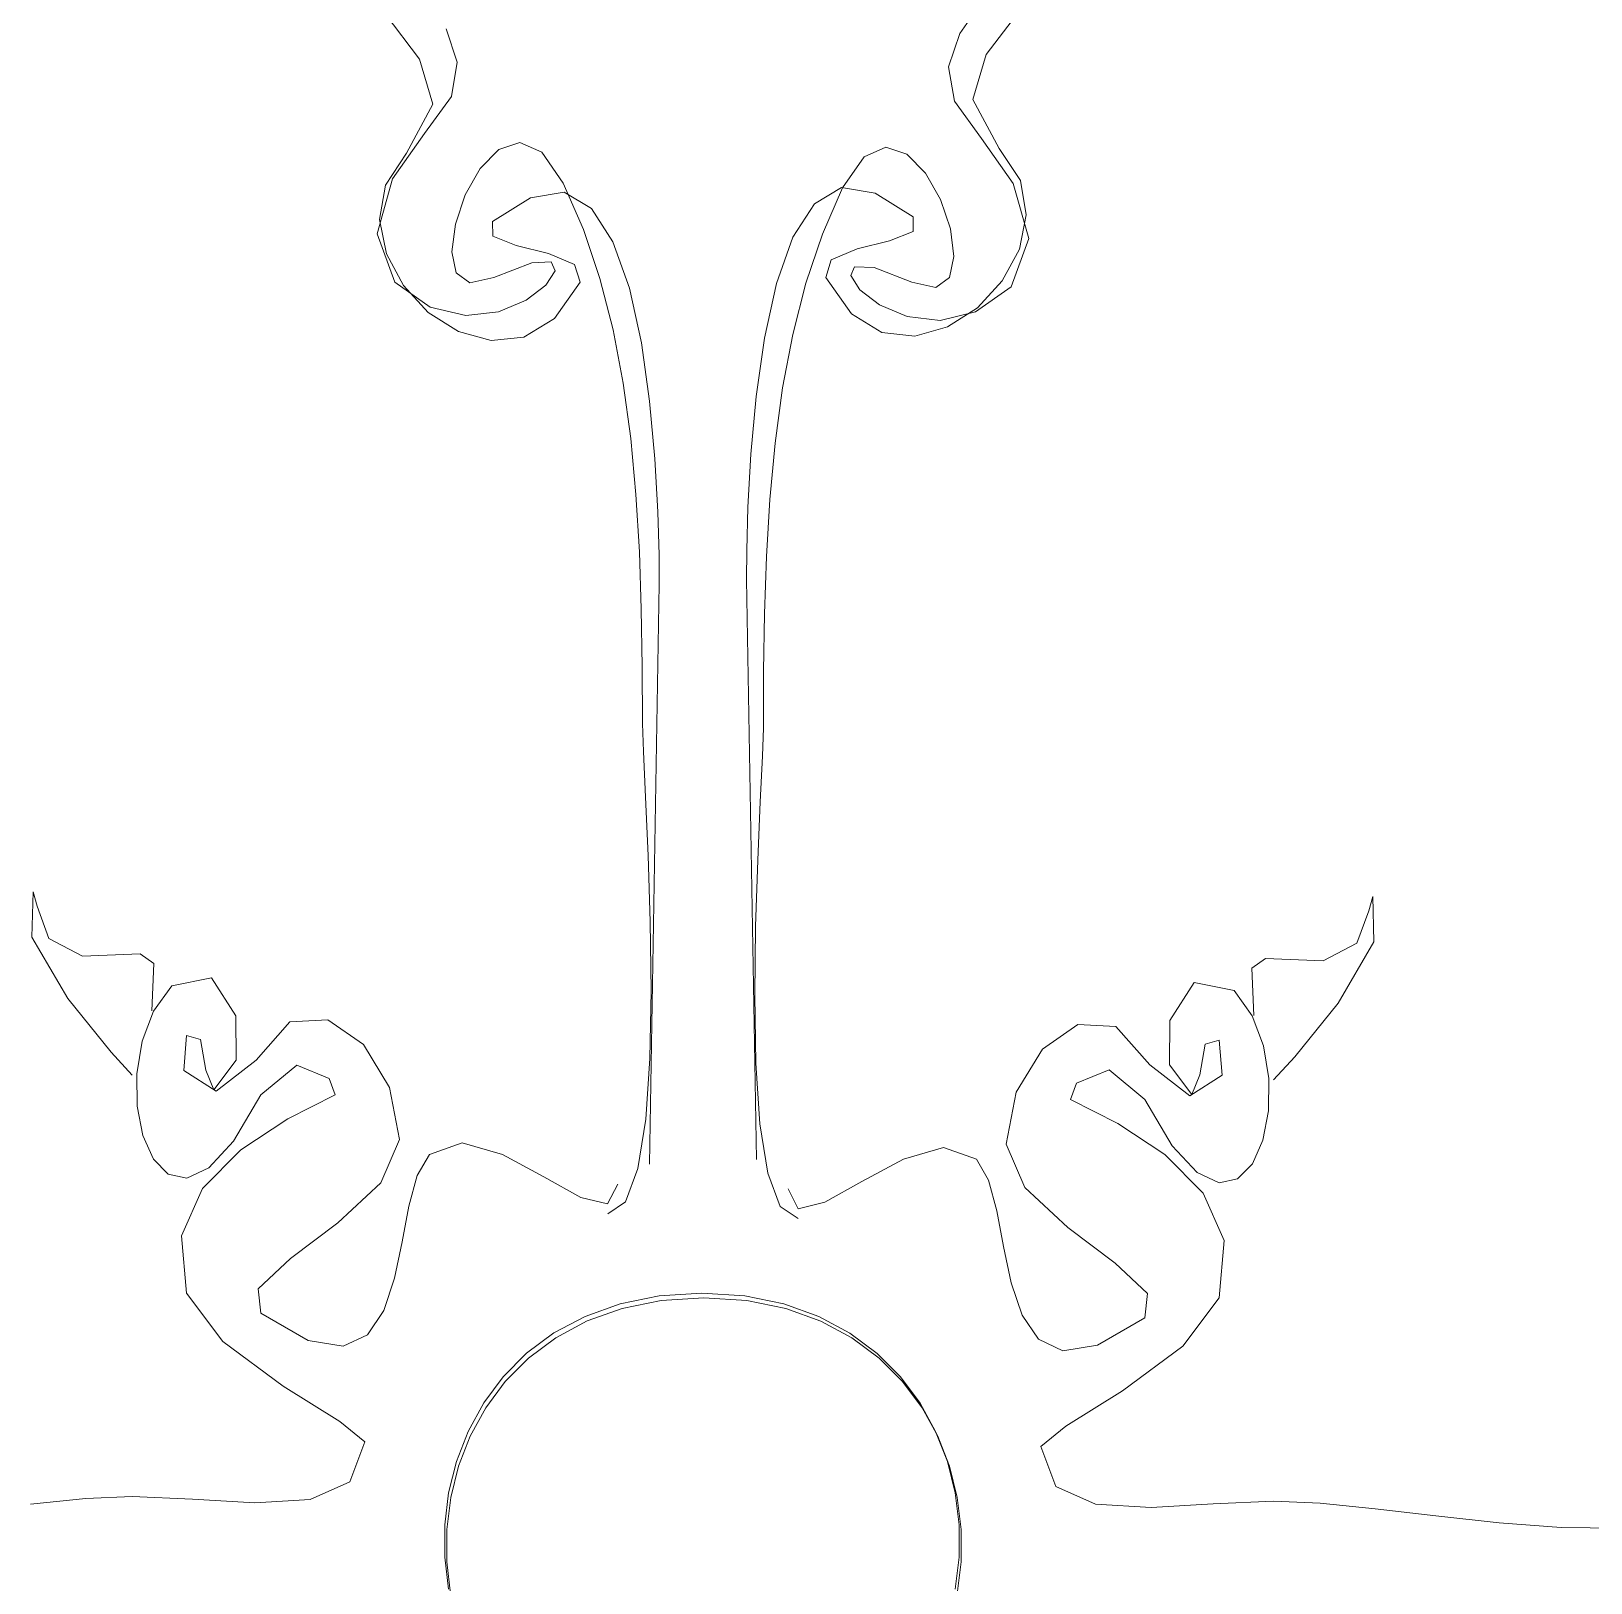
# Model space of a CAD drawing. Header units: centimetres. Extents: x 134057 to 145613, y 5028 to 39996.
# Drawn here: x 141053.73 to 141096.34, y 25234.61 to 25276.99 of the extents above; entities that cross this region are included whole.
import ezdxf

# ---------------------------------------------------------------- set-up
doc = ezdxf.new("R2010")
doc.units = ezdxf.units.CM
doc.layers.add('TEXT', color=3, linetype='Continuous', lineweight=20)

msp = doc.modelspace()

# ---------------------------------------------------------------- linework, layer by layer
at = {"layer": 'TEXT', "color": 2, "linetype": 'Continuous', "lineweight": 13}
for p, q in [((141079.743, 25277.841), (141079.1, 25276.93)), ((141079.743, 25277.841), (141079.1, 25276.93)), ((141064.345, 25276.233), (141063.4, 25277.469)), ((141064.345, 25276.233), (141063.4, 25277.469)), ((141079.823, 25276.361), (141080.769, 25277.596)), ((141079.823, 25276.361), (141080.769, 25277.596)), ((141065.069, 25277.057), (141065.371, 25276.151)), ((141065.069, 25277.057), (141065.371, 25276.151)), ((141079.1, 25276.93), (141078.798, 25276.024)), ((141079.1, 25276.93), (141078.798, 25276.024)), ((141064.707, 25274.998), (141064.345, 25276.233)), ((141064.707, 25274.998), (141064.345, 25276.233)), ((141065.371, 25276.151), (141065.213, 25275.21)), ((141065.371, 25276.151), (141065.213, 25275.21)), ((141079.462, 25275.126), (141079.823, 25276.361)), ((141079.462, 25275.126), (141079.823, 25276.361)), ((141078.798, 25276.024), (141078.955, 25275.083)), ((141078.798, 25276.024), (141078.955, 25275.083)), ((141063.99, 25273.661), (141064.707, 25274.998)), ((141063.99, 25273.661), (141064.707, 25274.998)), ((141065.213, 25275.21), (141064.476, 25274.195)), ((141065.213, 25275.21), (141064.476, 25274.195)), ((141078.955, 25275.083), (141079.692, 25274.067)), ((141078.955, 25275.083), (141079.692, 25274.067)), ((141080.179, 25273.789), (141079.462, 25275.126)), ((141080.179, 25273.789), (141079.462, 25275.126)), ((141064.476, 25274.195), (141063.604, 25272.962)), ((141064.476, 25274.195), (141063.604, 25272.962)), ((141079.692, 25274.067), (141080.565, 25272.834)), ((141079.692, 25274.067), (141080.565, 25272.834)), ((141063.41, 25272.792), (141063.99, 25273.661)), ((141063.41, 25272.792), (141063.99, 25273.661)), ((141066.001, 25273.242), (141066.51, 25273.761)), ((141066.001, 25273.242), (141066.51, 25273.761)), ((141066.51, 25273.761), (141067.082, 25273.951)), ((141066.51, 25273.761), (141067.082, 25273.951)), ((141067.082, 25273.951), (141067.68, 25273.687)), ((141067.082, 25273.951), (141067.68, 25273.687)), ((141067.68, 25273.687), (141068.267, 25272.841)), ((141067.68, 25273.687), (141068.267, 25272.841)), ((141076.489, 25273.559), (141075.902, 25272.714)), ((141076.489, 25273.559), (141075.902, 25272.714)), ((141077.087, 25273.824), (141076.489, 25273.559)), ((141077.087, 25273.824), (141076.489, 25273.559)), ((141077.659, 25273.634), (141077.087, 25273.824)), ((141077.659, 25273.634), (141077.087, 25273.824)), ((141078.167, 25273.114), (141077.659, 25273.634)), ((141078.167, 25273.114), (141077.659, 25273.634)), ((141080.759, 25272.919), (141080.179, 25273.789)), ((141080.759, 25272.919), (141080.179, 25273.789)), ((141065.593, 25272.52), (141066.001, 25273.242)), ((141065.593, 25272.52), (141066.001, 25273.242)), ((141078.575, 25272.392), (141078.167, 25273.114)), ((141078.575, 25272.392), (141078.167, 25273.114)), ((141063.604, 25272.962), (141063.183, 25271.458)), ((141063.604, 25272.962), (141063.183, 25271.458)), ((141063.248, 25271.853), (141063.41, 25272.792)), ((141063.248, 25271.853), (141063.41, 25272.792)), ((141068.267, 25272.841), (141068.821, 25271.58)), ((141068.267, 25272.841), (141068.821, 25271.58)), ((141075.129, 25272.278), (141075.874, 25272.721)), ((141075.129, 25272.278), (141075.874, 25272.721)), ((141075.902, 25272.714), (141075.348, 25271.453)), ((141075.902, 25272.714), (141075.348, 25271.453)), ((141075.874, 25272.721), (141076.795, 25272.57)), ((141075.874, 25272.721), (141076.795, 25272.57)), ((141080.565, 25272.834), (141080.986, 25271.33)), ((141080.565, 25272.834), (141080.986, 25271.33)), ((141080.921, 25271.98), (141080.759, 25272.919)), ((141080.921, 25271.98), (141080.759, 25272.919)), ((141065.323, 25271.72), (141065.593, 25272.52)), ((141065.323, 25271.72), (141065.593, 25272.52)), ((141067.374, 25272.443), (141066.337, 25271.793)), ((141067.374, 25272.443), (141066.337, 25271.793)), ((141068.295, 25272.593), (141067.374, 25272.443)), ((141068.295, 25272.593), (141067.374, 25272.443)), ((141069.039, 25272.151), (141068.295, 25272.593)), ((141069.039, 25272.151), (141068.295, 25272.593)), ((141074.542, 25271.364), (141075.129, 25272.278)), ((141074.542, 25271.364), (141075.129, 25272.278)), ((141076.795, 25272.57), (141077.832, 25271.921)), ((141076.795, 25272.57), (141077.832, 25271.921)), ((141078.845, 25271.593), (141078.575, 25272.392)), ((141078.845, 25271.593), (141078.575, 25272.392)), ((141063.435, 25270.914), (141063.248, 25271.853)), ((141063.435, 25270.914), (141063.248, 25271.853)), ((141069.627, 25271.237), (141069.039, 25272.151)), ((141069.627, 25271.237), (141069.039, 25272.151)), ((141077.832, 25271.921), (141077.827, 25271.523)), ((141077.832, 25271.921), (141077.827, 25271.523)), ((141080.733, 25271.042), (141080.921, 25271.98)), ((141080.733, 25271.042), (141080.921, 25271.98)), ((141063.183, 25271.458), (141063.664, 25270.134)), ((141063.183, 25271.458), (141063.664, 25270.134)), ((141065.229, 25270.97), (141065.323, 25271.72)), ((141065.229, 25270.97), (141065.323, 25271.72)), ((141066.337, 25271.793), (141066.341, 25271.395)), ((141066.337, 25271.793), (141066.341, 25271.395)), ((141068.821, 25271.58), (141069.271, 25270.241)), ((141068.821, 25271.58), (141069.271, 25270.241)), ((141075.348, 25271.453), (141074.897, 25270.114)), ((141075.348, 25271.453), (141074.897, 25270.114)), ((141077.827, 25271.523), (141077.184, 25271.268)), ((141077.827, 25271.523), (141077.184, 25271.268)), ((141078.94, 25270.842), (141078.845, 25271.593)), ((141078.94, 25270.842), (141078.845, 25271.593)), ((141066.341, 25271.395), (141066.985, 25271.14)), ((141066.341, 25271.395), (141066.985, 25271.14)), ((141066.985, 25271.14), (141067.865, 25270.919)), ((141066.985, 25271.14), (141067.865, 25270.919)), ((141070.075, 25269.974), (141069.627, 25271.237)), ((141070.075, 25269.974), (141069.627, 25271.237)), ((141074.094, 25270.101), (141074.542, 25271.364)), ((141074.094, 25270.101), (141074.542, 25271.364)), ((141076.303, 25271.046), (141075.588, 25270.75)), ((141076.303, 25271.046), (141075.588, 25270.75)), ((141077.184, 25271.268), (141076.303, 25271.046)), ((141077.184, 25271.268), (141076.303, 25271.046)), ((141080.265, 25270.172), (141080.733, 25271.042)), ((141080.265, 25270.172), (141080.733, 25271.042)), ((141080.986, 25271.33), (141080.504, 25270.006)), ((141080.986, 25271.33), (141080.504, 25270.006)), ((141063.903, 25270.044), (141063.435, 25270.914)), ((141063.903, 25270.044), (141063.435, 25270.914)), ((141065.347, 25270.394), (141065.229, 25270.97)), ((141065.347, 25270.394), (141065.229, 25270.97)), ((141067.406, 25270.67), (141066.371, 25270.269)), ((141067.406, 25270.67), (141066.371, 25270.269)), ((141067.94, 25270.689), (141067.406, 25270.67)), ((141067.94, 25270.689), (141067.406, 25270.67)), ((141067.865, 25270.919), (141068.58, 25270.622)), ((141067.865, 25270.919), (141068.58, 25270.622)), ((141068.046, 25270.445), (141067.94, 25270.689)), ((141068.046, 25270.445), (141067.94, 25270.689)), ((141068.58, 25270.622), (141068.728, 25270.142)), ((141068.58, 25270.622), (141068.728, 25270.142)), ((141075.588, 25270.75), (141075.441, 25270.269)), ((141075.588, 25270.75), (141075.441, 25270.269)), ((141076.123, 25270.317), (141076.228, 25270.561)), ((141076.123, 25270.317), (141076.228, 25270.561)), ((141076.228, 25270.561), (141076.762, 25270.543)), ((141076.228, 25270.561), (141076.762, 25270.543)), ((141078.822, 25270.266), (141078.94, 25270.842)), ((141078.822, 25270.266), (141078.94, 25270.842)), ((141063.664, 25270.134), (141064.635, 25269.452)), ((141063.664, 25270.134), (141064.635, 25269.452)), ((141065.715, 25270.118), (141065.347, 25270.394)), ((141065.715, 25270.118), (141065.347, 25270.394)), ((141066.371, 25270.269), (141065.715, 25270.118)), ((141066.371, 25270.269), (141065.715, 25270.118)), ((141067.794, 25270.057), (141068.046, 25270.445)), ((141067.794, 25270.057), (141068.046, 25270.445)), ((141068.728, 25270.142), (141068.028, 25269.148)), ((141068.728, 25270.142), (141068.028, 25269.148)), ((141069.271, 25270.241), (141069.63, 25268.835)), ((141069.271, 25270.241), (141069.63, 25268.835)), ((141075.441, 25270.269), (141076.14, 25269.275)), ((141075.441, 25270.269), (141076.14, 25269.275)), ((141076.375, 25269.929), (141076.123, 25270.317)), ((141076.375, 25269.929), (141076.123, 25270.317)), ((141076.762, 25270.543), (141077.797, 25270.142)), ((141076.762, 25270.543), (141077.797, 25270.142)), ((141077.797, 25270.142), (141078.453, 25269.991)), ((141077.797, 25270.142), (141078.453, 25269.991)), ((141078.453, 25269.991), (141078.822, 25270.266)), ((141078.453, 25269.991), (141078.822, 25270.266)), ((141079.587, 25269.44), (141080.265, 25270.172)), ((141079.587, 25269.44), (141080.265, 25270.172)), ((141064.582, 25269.313), (141063.903, 25270.044)), ((141064.582, 25269.313), (141063.903, 25270.044)), ((141067.255, 25269.644), (141067.794, 25270.057)), ((141067.255, 25269.644), (141067.794, 25270.057)), ((141070.403, 25268.484), (141070.075, 25269.974)), ((141070.403, 25268.484), (141070.075, 25269.974)), ((141073.766, 25268.611), (141074.094, 25270.101)), ((141073.766, 25268.611), (141074.094, 25270.101)), ((141074.897, 25270.114), (141074.539, 25268.708)), ((141074.897, 25270.114), (141074.539, 25268.708)), ((141076.913, 25269.517), (141076.375, 25269.929)), ((141076.913, 25269.517), (141076.375, 25269.929)), ((141080.504, 25270.006), (141079.534, 25269.325)), ((141080.504, 25270.006), (141079.534, 25269.325)), ((141065.403, 25268.788), (141064.582, 25269.313)), ((141065.403, 25268.788), (141064.582, 25269.313)), ((141064.635, 25269.452), (141065.605, 25269.223)), ((141064.635, 25269.452), (141065.605, 25269.223)), ((141065.605, 25269.223), (141066.502, 25269.327)), ((141065.605, 25269.223), (141066.502, 25269.327)), ((141066.502, 25269.327), (141067.255, 25269.644)), ((141066.502, 25269.327), (141067.255, 25269.644)), ((141076.14, 25269.275), (141076.973, 25268.764)), ((141076.14, 25269.275), (141076.973, 25268.764)), ((141077.667, 25269.199), (141076.913, 25269.517)), ((141077.667, 25269.199), (141076.913, 25269.517)), ((141079.534, 25269.325), (141078.564, 25269.095)), ((141079.534, 25269.325), (141078.564, 25269.095)), ((141078.766, 25268.916), (141079.587, 25269.44)), ((141078.766, 25268.916), (141079.587, 25269.44)), ((141068.028, 25269.148), (141067.195, 25268.637)), ((141068.028, 25269.148), (141067.195, 25268.637)), ((141078.564, 25269.095), (141077.667, 25269.199)), ((141078.564, 25269.095), (141077.667, 25269.199)), ((141077.871, 25268.667), (141078.766, 25268.916)), ((141077.871, 25268.667), (141078.766, 25268.916)), ((141066.297, 25268.54), (141065.403, 25268.788)), ((141066.297, 25268.54), (141065.403, 25268.788)), ((141067.195, 25268.637), (141066.297, 25268.54)), ((141067.195, 25268.637), (141066.297, 25268.54)), ((141069.63, 25268.835), (141069.906, 25267.375)), ((141069.63, 25268.835), (141069.906, 25267.375)), ((141070.629, 25266.888), (141070.403, 25268.484)), ((141070.629, 25266.888), (141070.403, 25268.484)), ((141073.539, 25267.015), (141073.766, 25268.611)), ((141073.539, 25267.015), (141073.766, 25268.611)), ((141074.539, 25268.708), (141074.262, 25267.247)), ((141074.539, 25268.708), (141074.262, 25267.247)), ((141076.973, 25268.764), (141077.871, 25268.667)), ((141076.973, 25268.764), (141077.871, 25268.667)), ((141069.906, 25267.375), (141070.111, 25265.87)), ((141069.906, 25267.375), (141070.111, 25265.87)), ((141074.262, 25267.247), (141074.058, 25265.742)), ((141074.262, 25267.247), (141074.058, 25265.742)), ((141070.773, 25265.308), (141070.629, 25266.888)), ((141070.773, 25265.308), (141070.629, 25266.888)), ((141073.396, 25265.435), (141073.539, 25267.015)), ((141073.396, 25265.435), (141073.539, 25267.015)), ((141070.111, 25265.87), (141070.255, 25264.333)), ((141070.111, 25265.87), (141070.255, 25264.333)), ((141074.058, 25265.742), (141073.914, 25264.205)), ((141074.058, 25265.742), (141073.914, 25264.205)), ((141070.852, 25263.866), (141070.773, 25265.308)), ((141070.852, 25263.866), (141070.773, 25265.308)), ((141073.316, 25263.994), (141073.396, 25265.435)), ((141073.316, 25263.994), (141073.396, 25265.435)), ((141070.255, 25264.333), (141070.348, 25262.774)), ((141070.255, 25264.333), (141070.348, 25262.774)), ((141073.914, 25264.205), (141073.82, 25262.647)), ((141073.914, 25264.205), (141073.82, 25262.647)), ((141070.886, 25262.684), (141070.852, 25263.866)), ((141070.886, 25262.684), (141070.852, 25263.866)), ((141073.282, 25262.812), (141073.316, 25263.994)), ((141073.282, 25262.812), (141073.316, 25263.994)), ((141070.348, 25262.774), (141070.402, 25261.206)), ((141070.348, 25262.774), (141070.402, 25261.206)), ((141070.893, 25261.884), (141070.886, 25262.684)), ((141070.893, 25261.884), (141070.886, 25262.684)), ((141073.275, 25262.012), (141073.282, 25262.812)), ((141073.275, 25262.012), (141073.282, 25262.812)), ((141073.82, 25262.647), (141073.766, 25261.079)), ((141073.82, 25262.647), (141073.766, 25261.079)), ((141070.623, 25246.047), (141070.893, 25261.884)), ((141070.623, 25246.047), (141070.893, 25261.884)), ((141073.546, 25246.174), (141073.275, 25262.012)), ((141073.546, 25246.174), (141073.275, 25262.012)), ((141070.402, 25261.206), (141070.427, 25259.64)), ((141070.402, 25261.206), (141070.427, 25259.64)), ((141073.766, 25261.079), (141073.742, 25259.512)), ((141073.766, 25261.079), (141073.742, 25259.512)), ((141070.427, 25259.64), (141070.432, 25258.086)), ((141070.427, 25259.64), (141070.432, 25258.086)), ((141073.742, 25259.512), (141073.736, 25257.959)), ((141073.742, 25259.512), (141073.736, 25257.959)), ((141070.432, 25258.086), (141070.457, 25257.316)), ((141070.432, 25258.086), (141070.457, 25257.316)), ((141073.736, 25257.959), (141073.711, 25257.189)), ((141073.736, 25257.959), (141073.711, 25257.189)), ((141070.457, 25257.316), (141070.516, 25256.069)), ((141070.457, 25257.316), (141070.516, 25256.069)), ((141073.711, 25257.189), (141073.653, 25255.941)), ((141073.711, 25257.189), (141073.653, 25255.941)), ((141070.516, 25256.069), (141070.586, 25254.475)), ((141070.516, 25256.069), (141070.586, 25254.475)), ((141073.653, 25255.941), (141073.583, 25254.348)), ((141073.653, 25255.941), (141073.583, 25254.348)), ((141070.586, 25254.475), (141070.645, 25252.667)), ((141070.586, 25254.475), (141070.645, 25252.667)), ((141073.583, 25254.348), (141073.524, 25252.54)), ((141073.583, 25254.348), (141073.524, 25252.54)), ((141053.748, 25252.244), (141053.782, 25253.484)), ((141053.748, 25252.244), (141053.782, 25253.484)), ((141053.782, 25253.484), (141053.893, 25253.088)), ((141053.782, 25253.484), (141053.893, 25253.088)), ((141053.893, 25253.088), (141054.214, 25252.21)), ((141053.893, 25253.088), (141054.214, 25252.21)), ((141090.386, 25253.356), (141090.276, 25252.96)), ((141090.386, 25253.356), (141090.276, 25252.96)), ((141090.42, 25252.117), (141090.386, 25253.356)), ((141090.42, 25252.117), (141090.386, 25253.356)), ((141070.645, 25252.667), (141070.669, 25250.777)), ((141070.645, 25252.667), (141070.669, 25250.777)), ((141090.276, 25252.96), (141089.955, 25252.083)), ((141090.276, 25252.96), (141089.955, 25252.083)), ((141054.73, 25250.574), (141053.748, 25252.244)), ((141054.73, 25250.574), (141053.748, 25252.244)), ((141073.524, 25252.54), (141073.499, 25250.649)), ((141073.524, 25252.54), (141073.499, 25250.649)), ((141054.214, 25252.21), (141055.136, 25251.724)), ((141054.214, 25252.21), (141055.136, 25251.724)), ((141089.955, 25252.083), (141089.032, 25251.597)), ((141089.955, 25252.083), (141089.032, 25251.597)), ((141089.439, 25250.446), (141090.42, 25252.117)), ((141089.439, 25250.446), (141090.42, 25252.117)), ((141055.136, 25251.724), (141056.71, 25251.789)), ((141055.136, 25251.724), (141056.71, 25251.789)), ((141056.71, 25251.789), (141057.081, 25251.524)), ((141056.71, 25251.789), (141057.081, 25251.524)), ((141057.081, 25251.524), (141057.031, 25250.235)), ((141057.081, 25251.524), (141057.031, 25250.235)), ((141087.458, 25251.662), (141087.087, 25251.396)), ((141087.458, 25251.662), (141087.087, 25251.396)), ((141087.087, 25251.396), (141087.137, 25250.108)), ((141087.087, 25251.396), (141087.137, 25250.108)), ((141089.032, 25251.597), (141087.458, 25251.662)), ((141089.032, 25251.597), (141087.458, 25251.662)), ((141057.573, 25250.912), (141058.661, 25251.138)), ((141057.573, 25250.912), (141058.661, 25251.138)), ((141058.661, 25251.138), (141059.327, 25250.1)), ((141058.661, 25251.138), (141059.327, 25250.1)), ((141085.508, 25251.01), (141084.841, 25249.972)), ((141085.508, 25251.01), (141084.841, 25249.972)), ((141086.596, 25250.784), (141085.508, 25251.01)), ((141086.596, 25250.784), (141085.508, 25251.01)), ((141055.914, 25249.106), (141054.73, 25250.574)), ((141055.914, 25249.106), (141054.73, 25250.574)), ((141057.077, 25250.226), (141057.573, 25250.912)), ((141057.077, 25250.226), (141057.573, 25250.912)), ((141070.669, 25250.777), (141070.637, 25248.935)), ((141070.669, 25250.777), (141070.637, 25248.935)), ((141073.499, 25250.649), (141073.531, 25248.807)), ((141073.499, 25250.649), (141073.531, 25248.807)), ((141087.091, 25250.099), (141086.596, 25250.784)), ((141087.091, 25250.099), (141086.596, 25250.784)), ((141056.763, 25249.4), (141057.077, 25250.226)), ((141056.763, 25249.4), (141057.077, 25250.226)), ((141059.327, 25250.1), (141059.332, 25248.881)), ((141059.327, 25250.1), (141059.332, 25248.881)), ((141087.405, 25249.273), (141087.091, 25250.099)), ((141087.405, 25249.273), (141087.091, 25250.099)), ((141088.254, 25248.978), (141089.439, 25250.446)), ((141088.254, 25248.978), (141089.439, 25250.446)), ((141059.874, 25248.881), (141060.802, 25249.93)), ((141059.874, 25248.881), (141060.802, 25249.93)), ((141060.802, 25249.93), (141061.84, 25249.99)), ((141060.802, 25249.93), (141061.84, 25249.99)), ((141061.84, 25249.99), (141062.807, 25249.31)), ((141061.84, 25249.99), (141062.807, 25249.31)), ((141082.328, 25249.863), (141081.361, 25249.183)), ((141082.328, 25249.863), (141081.361, 25249.183)), ((141083.367, 25249.802), (141082.328, 25249.863)), ((141083.367, 25249.802), (141082.328, 25249.863)), ((141084.295, 25248.754), (141083.367, 25249.802)), ((141084.295, 25248.754), (141083.367, 25249.802)), ((141084.841, 25249.972), (141084.836, 25248.754)), ((141084.841, 25249.972), (141084.836, 25248.754)), ((141056.619, 25248.508), (141056.763, 25249.4)), ((141056.619, 25248.508), (141056.763, 25249.4)), ((141057.979, 25249.558), (141057.898, 25248.601)), ((141057.979, 25249.558), (141057.898, 25248.601)), ((141058.362, 25249.453), (141057.979, 25249.558)), ((141058.362, 25249.453), (141057.979, 25249.558)), ((141058.503, 25248.611), (141058.362, 25249.453)), ((141058.503, 25248.611), (141058.362, 25249.453)), ((141062.807, 25249.31), (141063.521, 25248.136)), ((141062.807, 25249.31), (141063.521, 25248.136)), ((141085.665, 25248.483), (141085.807, 25249.325)), ((141085.665, 25248.483), (141085.807, 25249.325)), ((141085.807, 25249.325), (141086.19, 25249.431)), ((141085.807, 25249.325), (141086.19, 25249.431)), ((141086.19, 25249.431), (141086.27, 25248.473)), ((141086.19, 25249.431), (141086.27, 25248.473)), ((141087.55, 25248.381), (141087.405, 25249.273)), ((141087.55, 25248.381), (141087.405, 25249.273)), ((141056.49, 25248.475), (141055.914, 25249.106)), ((141056.49, 25248.475), (141055.914, 25249.106)), ((141059.332, 25248.881), (141058.721, 25248.073)), ((141059.332, 25248.881), (141058.721, 25248.073)), ((141058.781, 25248.034), (141059.874, 25248.881)), ((141058.781, 25248.034), (141059.874, 25248.881)), ((141070.637, 25248.935), (141070.525, 25247.273)), ((141070.637, 25248.935), (141070.525, 25247.273)), ((141081.361, 25249.183), (141080.647, 25248.009)), ((141081.361, 25249.183), (141080.647, 25248.009)), ((141087.679, 25248.348), (141088.254, 25248.978)), ((141087.679, 25248.348), (141088.254, 25248.978)), ((141056.63, 25247.625), (141056.619, 25248.508)), ((141056.63, 25247.625), (141056.619, 25248.508)), ((141057.898, 25248.601), (141058.781, 25248.034)), ((141057.898, 25248.601), (141058.781, 25248.034)), ((141058.721, 25248.073), (141058.503, 25248.611)), ((141058.721, 25248.073), (141058.503, 25248.611)), ((141060.987, 25248.746), (141060.009, 25247.934)), ((141060.987, 25248.746), (141060.009, 25247.934)), ((141061.874, 25248.385), (141060.987, 25248.746)), ((141061.874, 25248.385), (141060.987, 25248.746)), ((141073.531, 25248.807), (141073.643, 25247.145)), ((141073.531, 25248.807), (141073.643, 25247.145)), ((141082.294, 25248.258), (141083.182, 25248.619)), ((141082.294, 25248.258), (141083.182, 25248.619)), ((141083.182, 25248.619), (141084.159, 25247.806)), ((141083.182, 25248.619), (141084.159, 25247.806)), ((141085.388, 25247.907), (141084.295, 25248.754)), ((141085.388, 25247.907), (141084.295, 25248.754)), ((141084.836, 25248.754), (141085.447, 25247.946)), ((141084.836, 25248.754), (141085.447, 25247.946)), ((141086.27, 25248.473), (141085.388, 25247.907)), ((141086.27, 25248.473), (141085.388, 25247.907)), ((141085.447, 25247.946), (141085.665, 25248.483)), ((141085.447, 25247.946), (141085.665, 25248.483)), ((141062.04, 25247.934), (141061.874, 25248.385)), ((141062.04, 25247.934), (141061.874, 25248.385)), ((141063.521, 25248.136), (141063.799, 25246.716)), ((141063.521, 25248.136), (141063.799, 25246.716)), ((141080.647, 25248.009), (141080.369, 25246.588)), ((141080.647, 25248.009), (141080.369, 25246.588)), ((141082.129, 25247.806), (141082.294, 25248.258)), ((141082.129, 25247.806), (141082.294, 25248.258)), ((141087.538, 25247.497), (141087.55, 25248.381)), ((141087.538, 25247.497), (141087.55, 25248.381)), ((141056.785, 25246.824), (141056.63, 25247.625)), ((141056.785, 25246.824), (141056.63, 25247.625)), ((141060.009, 25247.934), (141059.263, 25246.673)), ((141060.009, 25247.934), (141059.263, 25246.673)), ((141060.747, 25247.28), (141062.04, 25247.934)), ((141060.747, 25247.28), (141062.04, 25247.934)), ((141083.422, 25247.152), (141082.129, 25247.806)), ((141083.422, 25247.152), (141082.129, 25247.806)), ((141084.159, 25247.806), (141084.906, 25246.546)), ((141084.159, 25247.806), (141084.906, 25246.546)), ((141059.46, 25246.437), (141060.747, 25247.28)), ((141059.46, 25246.437), (141060.747, 25247.28)), ((141070.525, 25247.273), (141070.311, 25245.923)), ((141070.525, 25247.273), (141070.311, 25245.923)), ((141073.643, 25247.145), (141073.857, 25245.795)), ((141073.643, 25247.145), (141073.857, 25245.795)), ((141084.708, 25246.31), (141083.422, 25247.152)), ((141084.708, 25246.31), (141083.422, 25247.152)), ((141087.383, 25246.697), (141087.538, 25247.497)), ((141087.383, 25246.697), (141087.538, 25247.497)), ((141057.071, 25246.182), (141056.785, 25246.824)), ((141057.071, 25246.182), (141056.785, 25246.824)), ((141063.799, 25246.716), (141063.288, 25245.534)), ((141063.799, 25246.716), (141063.288, 25245.534)), ((141087.097, 25246.054), (141087.383, 25246.697)), ((141087.097, 25246.054), (141087.383, 25246.697)), ((141058.414, 25245.38), (141059.46, 25246.437)), ((141058.414, 25245.38), (141059.46, 25246.437)), ((141059.263, 25246.673), (141058.583, 25245.942)), ((141059.263, 25246.673), (141058.583, 25245.942)), ((141064.28, 25245.733), (141064.612, 25246.309)), ((141064.28, 25245.733), (141064.612, 25246.309)), ((141064.612, 25246.309), (141065.51, 25246.625)), ((141064.612, 25246.309), (141065.51, 25246.625)), ((141065.51, 25246.625), (141066.607, 25246.309)), ((141065.51, 25246.625), (141066.607, 25246.309)), ((141066.607, 25246.309), (141067.742, 25245.7)), ((141066.607, 25246.309), (141067.742, 25245.7)), ((141078.659, 25246.498), (141077.561, 25246.182)), ((141078.659, 25246.498), (141077.561, 25246.182)), ((141079.557, 25246.182), (141078.659, 25246.498)), ((141079.557, 25246.182), (141078.659, 25246.498)), ((141080.369, 25246.588), (141080.88, 25245.407)), ((141080.369, 25246.588), (141080.88, 25245.407)), ((141085.754, 25245.253), (141084.708, 25246.31)), ((141085.754, 25245.253), (141084.708, 25246.31)), ((141084.906, 25246.546), (141085.585, 25245.814)), ((141084.906, 25246.546), (141085.585, 25245.814)), ((141057.474, 25245.77), (141057.071, 25246.182)), ((141057.474, 25245.77), (141057.071, 25246.182)), ((141058.583, 25245.942), (141057.983, 25245.666)), ((141058.583, 25245.942), (141057.983, 25245.666)), ((141070.311, 25245.923), (141069.972, 25245.016)), ((141070.311, 25245.923), (141069.972, 25245.016)), ((141077.561, 25246.182), (141076.427, 25245.573)), ((141077.561, 25246.182), (141076.427, 25245.573)), ((141079.888, 25245.606), (141079.557, 25246.182)), ((141079.888, 25245.606), (141079.557, 25246.182)), ((141086.694, 25245.643), (141087.097, 25246.054)), ((141086.694, 25245.643), (141087.097, 25246.054)), ((141057.983, 25245.666), (141057.474, 25245.77)), ((141057.983, 25245.666), (141057.474, 25245.77)), ((141063.288, 25245.534), (141062.114, 25244.444)), ((141063.288, 25245.534), (141062.114, 25244.444)), ((141064.054, 25244.897), (141064.28, 25245.733)), ((141064.054, 25244.897), (141064.28, 25245.733)), ((141067.742, 25245.7), (141068.753, 25245.136)), ((141067.742, 25245.7), (141068.753, 25245.136)), ((141069.478, 25244.956), (141069.756, 25245.497)), ((141069.478, 25244.956), (141069.756, 25245.497)), ((141073.857, 25245.795), (141074.197, 25244.889)), ((141073.857, 25245.795), (141074.197, 25244.889)), ((141076.427, 25245.573), (141075.416, 25245.009)), ((141076.427, 25245.573), (141075.416, 25245.009)), ((141080.114, 25244.77), (141079.888, 25245.606)), ((141080.114, 25244.77), (141079.888, 25245.606)), ((141085.585, 25245.814), (141086.186, 25245.538)), ((141085.585, 25245.814), (141086.186, 25245.538)), ((141086.186, 25245.538), (141086.694, 25245.643)), ((141086.186, 25245.538), (141086.694, 25245.643)), ((141057.842, 25244.083), (141058.414, 25245.38)), ((141057.842, 25244.083), (141058.414, 25245.38)), ((141068.753, 25245.136), (141069.478, 25244.956)), ((141068.753, 25245.136), (141069.478, 25244.956)), ((141069.972, 25245.016), (141069.485, 25244.685)), ((141069.972, 25245.016), (141069.485, 25244.685)), ((141074.691, 25244.828), (141074.413, 25245.37)), ((141074.691, 25244.828), (141074.413, 25245.37)), ((141075.416, 25245.009), (141074.691, 25244.828)), ((141075.416, 25245.009), (141074.691, 25244.828)), ((141080.88, 25245.407), (141082.054, 25244.316)), ((141080.88, 25245.407), (141082.054, 25244.316)), ((141086.326, 25243.956), (141085.754, 25245.253)), ((141086.326, 25243.956), (141085.754, 25245.253)), ((141063.87, 25243.923), (141064.054, 25244.897)), ((141063.87, 25243.923), (141064.054, 25244.897)), ((141074.197, 25244.889), (141074.684, 25244.558)), ((141074.197, 25244.889), (141074.684, 25244.558)), ((141080.299, 25243.796), (141080.114, 25244.77)), ((141080.299, 25243.796), (141080.114, 25244.77)), ((141062.114, 25244.444), (141060.817, 25243.47)), ((141062.114, 25244.444), (141060.817, 25243.47)), ((141082.054, 25244.316), (141083.351, 25243.343)), ((141082.054, 25244.316), (141083.351, 25243.343)), ((141057.979, 25242.519), (141057.842, 25244.083)), ((141057.979, 25242.519), (141057.842, 25244.083)), ((141063.662, 25242.932), (141063.87, 25243.923)), ((141063.662, 25242.932), (141063.87, 25243.923)), ((141080.507, 25242.805), (141080.299, 25243.796)), ((141080.507, 25242.805), (141080.299, 25243.796)), ((141086.19, 25242.392), (141086.326, 25243.956)), ((141086.19, 25242.392), (141086.326, 25243.956)), ((141060.817, 25243.47), (141059.936, 25242.639)), ((141060.817, 25243.47), (141059.936, 25242.639)), ((141083.351, 25243.343), (141084.233, 25242.512)), ((141083.351, 25243.343), (141084.233, 25242.512)), ((141063.366, 25242.046), (141063.662, 25242.932)), ((141063.366, 25242.046), (141063.662, 25242.932)), ((141058.969, 25241.199), (141057.979, 25242.519)), ((141058.969, 25241.199), (141057.979, 25242.519)), ((141059.936, 25242.639), (141060.009, 25241.978)), ((141059.936, 25242.639), (141060.009, 25241.978)), ((141069.822, 25242.229), (141070.887, 25242.444)), ((141069.822, 25242.229), (141070.887, 25242.444)), ((141070.887, 25242.444), (141072.057, 25242.519)), ((141070.887, 25242.444), (141072.057, 25242.519)), ((141072.057, 25242.519), (141072.057, 25242.519)), ((141072.057, 25242.519), (141073.228, 25242.444)), ((141072.057, 25242.519), (141072.057, 25242.519)), ((141072.057, 25242.519), (141073.228, 25242.444)), ((141073.228, 25242.444), (141074.293, 25242.228)), ((141073.228, 25242.444), (141074.293, 25242.228)), ((141080.803, 25241.919), (141080.507, 25242.805)), ((141080.803, 25241.919), (141080.507, 25242.805)), ((141084.233, 25242.512), (141084.159, 25241.85)), ((141084.233, 25242.512), (141084.159, 25241.85)), ((141062.917, 25241.386), (141063.366, 25242.046)), ((141062.917, 25241.386), (141063.366, 25242.046)), ((141068.864, 25241.887), (141069.822, 25242.229)), ((141068.864, 25241.887), (141069.822, 25242.229)), ((141068.919, 25241.76), (141069.877, 25242.101)), ((141068.919, 25241.76), (141069.877, 25242.101)), ((141069.877, 25242.101), (141070.941, 25242.317)), ((141069.877, 25242.101), (141070.941, 25242.317)), ((141070.941, 25242.317), (141072.112, 25242.392)), ((141070.941, 25242.317), (141072.112, 25242.392)), ((141072.112, 25242.392), (141072.112, 25242.392)), ((141072.112, 25242.392), (141073.283, 25242.316)), ((141072.112, 25242.392), (141072.112, 25242.392)), ((141072.112, 25242.392), (141073.283, 25242.316)), ((141073.283, 25242.316), (141074.348, 25242.101)), ((141073.283, 25242.316), (141074.348, 25242.101)), ((141074.293, 25242.228), (141075.251, 25241.886)), ((141074.293, 25242.228), (141075.251, 25241.886)), ((141074.348, 25242.101), (141075.306, 25241.759)), ((141074.348, 25242.101), (141075.306, 25241.759)), ((141085.2, 25241.072), (141086.19, 25242.392)), ((141085.2, 25241.072), (141086.19, 25242.392)), ((141060.009, 25241.978), (141061.303, 25241.231)), ((141060.009, 25241.978), (141061.303, 25241.231)), ((141068.012, 25241.432), (141068.864, 25241.887)), ((141068.012, 25241.432), (141068.864, 25241.887)), ((141068.067, 25241.304), (141068.919, 25241.76)), ((141068.067, 25241.304), (141068.919, 25241.76)), ((141075.251, 25241.886), (141076.102, 25241.431)), ((141075.251, 25241.886), (141076.102, 25241.431)), ((141075.306, 25241.759), (141076.157, 25241.303)), ((141075.306, 25241.759), (141076.157, 25241.303)), ((141081.251, 25241.259), (141080.803, 25241.919)), ((141081.251, 25241.259), (141080.803, 25241.919)), ((141084.159, 25241.85), (141082.865, 25241.103)), ((141084.159, 25241.85), (141082.865, 25241.103)), ((141060.618, 25239.981), (141058.969, 25241.199)), ((141060.618, 25239.981), (141058.969, 25241.199)), ((141061.303, 25241.231), (141062.251, 25241.074)), ((141061.303, 25241.231), (141062.251, 25241.074)), ((141062.251, 25241.074), (141062.917, 25241.386)), ((141062.251, 25241.074), (141062.917, 25241.386)), ((141067.267, 25240.877), (141068.012, 25241.432)), ((141067.267, 25240.877), (141068.012, 25241.432)), ((141067.322, 25240.749), (141068.067, 25241.304)), ((141067.322, 25240.749), (141068.067, 25241.304)), ((141076.102, 25241.431), (141076.847, 25240.876)), ((141076.102, 25241.431), (141076.847, 25240.876)), ((141076.157, 25241.303), (141076.902, 25240.748)), ((141076.157, 25241.303), (141076.902, 25240.748)), ((141081.917, 25240.946), (141081.251, 25241.259)), ((141081.917, 25240.946), (141081.251, 25241.259)), ((141066.628, 25240.235), (141067.267, 25240.877)), ((141066.628, 25240.235), (141067.267, 25240.877)), ((141066.683, 25240.108), (141067.322, 25240.749)), ((141066.683, 25240.108), (141067.322, 25240.749)), ((141076.847, 25240.876), (141077.486, 25240.234)), ((141076.847, 25240.876), (141077.486, 25240.234)), ((141076.902, 25240.748), (141077.541, 25240.106)), ((141076.902, 25240.748), (141077.541, 25240.106)), ((141082.865, 25241.103), (141081.917, 25240.946)), ((141082.865, 25241.103), (141081.917, 25240.946)), ((141083.55, 25239.854), (141085.2, 25241.072)), ((141083.55, 25239.854), (141085.2, 25241.072)), ((141062.167, 25239.016), (141060.618, 25239.981)), ((141062.167, 25239.016), (141060.618, 25239.981)), ((141066.096, 25239.52), (141066.628, 25240.235)), ((141066.096, 25239.52), (141066.628, 25240.235)), ((141066.151, 25239.392), (141066.683, 25240.108)), ((141066.151, 25239.392), (141066.683, 25240.108)), ((141077.486, 25240.234), (141078.018, 25239.519)), ((141077.486, 25240.234), (141078.018, 25239.519)), ((141077.541, 25240.106), (141078.073, 25239.391)), ((141077.541, 25240.106), (141078.073, 25239.391)), ((141065.67, 25238.745), (141066.096, 25239.52)), ((141065.67, 25238.745), (141066.096, 25239.52)), ((141078.018, 25239.519), (141078.444, 25238.743)), ((141078.018, 25239.519), (141078.444, 25238.743)), ((141082.002, 25238.889), (141083.55, 25239.854)), ((141082.002, 25238.889), (141083.55, 25239.854)), ((141062.852, 25238.458), (141062.167, 25239.016)), ((141062.852, 25238.458), (141062.167, 25239.016)), ((141065.725, 25238.617), (141066.151, 25239.392)), ((141065.725, 25238.617), (141066.151, 25239.392)), ((141078.073, 25239.391), (141078.499, 25238.616)), ((141078.073, 25239.391), (141078.499, 25238.616)), ((141065.351, 25237.923), (141065.67, 25238.745)), ((141065.351, 25237.923), (141065.67, 25238.745)), ((141065.406, 25237.796), (141065.725, 25238.617)), ((141065.406, 25237.796), (141065.725, 25238.617)), ((141078.444, 25238.743), (141078.763, 25237.922)), ((141078.444, 25238.743), (141078.763, 25237.922)), ((141078.499, 25238.616), (141078.818, 25237.794)), ((141078.499, 25238.616), (141078.818, 25237.794)), ((141081.317, 25238.331), (141082.002, 25238.889)), ((141081.317, 25238.331), (141082.002, 25238.889)), ((141062.437, 25237.368), (141062.852, 25238.458)), ((141062.437, 25237.368), (141062.852, 25238.458)), ((141081.731, 25237.24), (141081.317, 25238.331)), ((141081.731, 25237.24), (141081.317, 25238.331)), ((141065.138, 25237.068), (141065.351, 25237.923)), ((141065.138, 25237.068), (141065.351, 25237.923)), ((141065.193, 25236.941), (141065.406, 25237.796)), ((141065.193, 25236.941), (141065.406, 25237.796)), ((141078.763, 25237.922), (141078.976, 25237.066)), ((141078.763, 25237.922), (141078.976, 25237.066)), ((141078.818, 25237.794), (141079.031, 25236.939)), ((141078.818, 25237.794), (141079.031, 25236.939)), ((141061.353, 25236.881), (141062.437, 25237.368)), ((141061.353, 25236.881), (141062.437, 25237.368)), ((141053.715, 25236.755), (141055.223, 25236.907)), ((141053.715, 25236.755), (141055.223, 25236.907)), ((141055.223, 25236.907), (141056.49, 25236.969)), ((141055.223, 25236.907), (141056.49, 25236.969)), ((141056.49, 25236.969), (141058.139, 25236.89)), ((141056.49, 25236.969), (141058.139, 25236.89)), ((141058.139, 25236.89), (141059.84, 25236.791)), ((141058.139, 25236.89), (141059.84, 25236.791)), ((141065.031, 25236.193), (141065.138, 25237.068)), ((141065.031, 25236.193), (141065.138, 25237.068)), ((141065.086, 25236.065), (141065.193, 25236.941)), ((141065.086, 25236.065), (141065.193, 25236.941)), ((141078.976, 25237.066), (141079.082, 25236.191)), ((141078.976, 25237.066), (141079.082, 25236.191)), ((141079.031, 25236.939), (141079.137, 25236.064)), ((141079.031, 25236.939), (141079.137, 25236.064)), ((141082.815, 25236.754), (141081.731, 25237.24)), ((141082.815, 25236.754), (141081.731, 25237.24)), ((141059.84, 25236.791), (141061.353, 25236.881)), ((141059.84, 25236.791), (141061.353, 25236.881)), ((141084.328, 25236.664), (141082.815, 25236.754)), ((141084.328, 25236.664), (141082.815, 25236.754)), ((141086.03, 25236.763), (141084.328, 25236.664)), ((141086.03, 25236.763), (141084.328, 25236.664)), ((141087.679, 25236.842), (141086.03, 25236.763)), ((141087.679, 25236.842), (141086.03, 25236.763)), ((141088.946, 25236.78), (141087.679, 25236.842)), ((141088.946, 25236.78), (141087.679, 25236.842)), ((141090.454, 25236.628), (141088.946, 25236.78)), ((141090.454, 25236.628), (141088.946, 25236.78)), ((141092.114, 25236.435), (141090.454, 25236.628)), ((141092.114, 25236.435), (141090.454, 25236.628)), ((141065.031, 25235.311), (141065.031, 25236.193)), ((141065.031, 25235.311), (141065.031, 25236.193)), ((141065.086, 25235.184), (141065.086, 25236.065)), ((141065.086, 25235.184), (141065.086, 25236.065)), ((141079.082, 25236.191), (141079.082, 25235.31)), ((141079.082, 25236.191), (141079.082, 25235.31)), ((141079.137, 25236.064), (141079.137, 25235.182)), ((141079.137, 25236.064), (141079.137, 25235.182)), ((141093.838, 25236.249), (141092.114, 25236.435)), ((141093.838, 25236.249), (141092.114, 25236.435)), ((141095.536, 25236.121), (141093.838, 25236.249)), ((141095.536, 25236.121), (141093.838, 25236.249)), ((141097.121, 25236.099), (141095.536, 25236.121)), ((141097.121, 25236.099), (141095.536, 25236.121)), ((141065.137, 25234.436), (141065.031, 25235.311)), ((141065.137, 25234.436), (141065.031, 25235.311)), ((141065.192, 25234.309), (141065.086, 25235.184)), ((141065.192, 25234.309), (141065.086, 25235.184)), ((141079.082, 25235.31), (141078.976, 25234.434)), ((141079.082, 25235.31), (141078.976, 25234.434)), ((141079.137, 25235.182), (141079.031, 25234.307)), ((141079.137, 25235.182), (141079.031, 25234.307))]:
    msp.add_line(p, q, dxfattribs=at)

doc.saveas('drawing.dxf')
